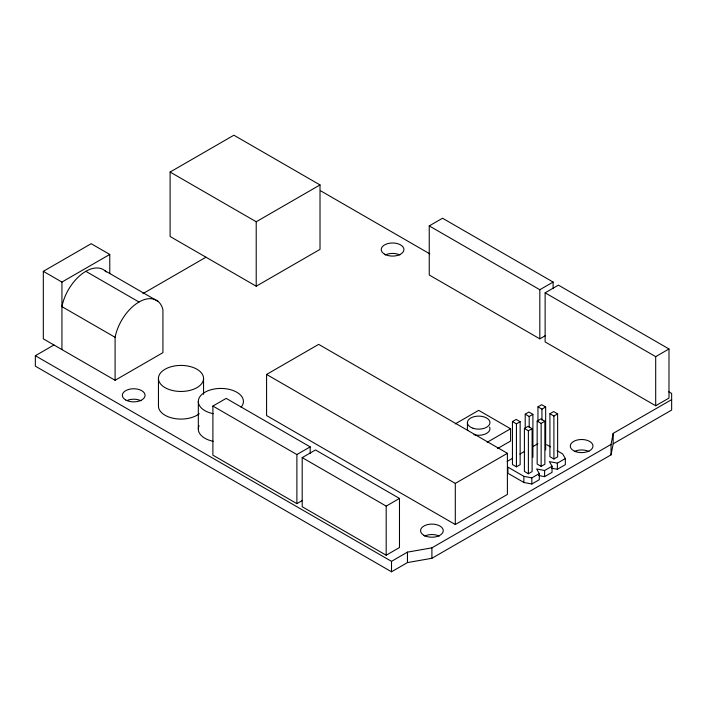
<?xml version="1.0" encoding="UTF-8"?>
<svg xmlns="http://www.w3.org/2000/svg" width="707" height="707" viewBox="0 0 707 707"><rect width="100%" height="100%" fill="white"/><g stroke="black" fill="none" stroke-linecap="round" stroke-linejoin="round"><path stroke-width="1.06" d="M53.953 344.981L35.35 355.727L35.35 366.164L391.51 571.786L407.453 562.578L431.906 558.283L611.051 454.857L611.051 444.42L613.172 433.373L671.65 399.614M611.051 454.857L613.172 443.81L613.172 433.373M170.104 172.04L233.893 135.214L320.015 184.934L320.015 249.385L256.217 286.211L170.104 236.492L170.104 172.04L256.217 221.759L320.015 184.934M85.847 271.329L139.005 302.013A34.899 20.149 -60 0 1 162.928 309.693L162.928 352.66L115.091 380.278L43.321 338.847L43.321 271.329L91.168 243.703L109.771 254.449L109.771 273.662M43.321 271.329L61.933 282.066L109.771 254.449M142.902 293.635L205.984 257.207M545.512 335.56L539.821 338.847L429.246 275.005L429.246 225.904L442.538 218.233L553.104 282.066L553.104 288.615M266.583 374.445L318.68 344.371L507.396 453.32L507.396 494.449L455.299 524.523L266.583 415.575L266.583 374.445L455.299 483.394L507.396 453.32M302.578 500.362L296.887 503.649L212.895 455.167L212.895 406.057L226.187 398.386L310.179 446.877L310.179 453.426M429.246 225.904L539.821 289.737L553.104 282.066M545.132 292.813L558.424 285.133L668.99 348.975L668.99 398.076L655.698 405.747L545.132 341.914L545.132 292.813L655.698 356.646L668.99 348.975M212.895 406.057L296.887 454.548L310.179 446.877M302.198 457.615L315.49 449.944L399.482 498.435L399.482 547.545L386.19 555.216L302.198 506.725L302.198 457.615L386.19 506.106L399.482 498.435M455.237 423.891L478.683 410.352L510.578 428.769L510.578 441.044L497.445 448.627M512.442 421.558L516.163 419.41L520.149 421.708L520.149 464.676L516.428 466.823L512.442 464.526L512.442 421.558L516.428 423.855L520.149 421.708M525.204 428.513L525.204 414.187L528.924 412.04L532.91 414.346L532.91 457.314M537.956 421.151L537.956 406.825L541.677 404.678L545.663 406.976L545.663 449.944M525.204 414.187L529.189 416.494L532.91 414.346M537.956 406.825L541.942 409.123L545.663 406.976M487.132 442.308L510.578 428.769M524.4 428.46L528.12 426.312L532.115 428.619L532.115 471.578L528.385 473.734L524.4 471.428L524.4 428.46L528.385 430.766L532.115 428.619M537.161 421.098L540.882 418.951L544.867 421.248L544.867 464.216L541.147 466.364L537.161 464.066L537.161 421.098L541.147 423.396L544.867 421.248M549.922 413.728L553.643 411.58L557.629 413.887L557.629 456.855L553.908 459.002L549.922 456.695L549.922 413.728L553.908 416.034L557.629 413.887M507.122 461.45L512.708 458.233M519.884 454.088L524.532 451.402M532.557 446.771L537.868 443.704M539.291 473.575L539.291 479.717L531.841 484.012L523.869 482.474L507.926 473.266L507.926 467.133L523.869 476.341L531.841 477.87L539.291 473.575L536.631 468.971L544.602 470.509L552.043 466.213L549.383 461.609L557.363 463.138L565.335 458.543L562.675 453.938L557.045 450.686M35.35 355.727L391.51 561.349L407.453 552.14L431.906 547.845L611.051 444.42M538.619 475.493L544.602 476.642L552.043 472.347L552.043 466.213M551.38 468.131L557.363 469.28L565.335 464.676L565.335 458.543M613.172 443.81L671.65 410.051L671.65 393.472L668.778 391.819M320.81 190.917L429.785 253.84M546.732 444.73L550.479 446.895M104.892 270.701L158.05 301.394M115.091 380.278L115.091 337.31L61.933 306.617A34.899 20.149 -60 0 1 81.517 274.263A34.899 20.149 -60 0 1 106.2 271.948M655.698 356.646L655.698 405.747M557.363 463.138L557.363 469.28M553.908 416.034L553.908 459.002M544.602 470.509L544.602 476.642M541.942 409.123L541.942 420.144M541.147 423.396L541.147 466.364M539.821 289.737L539.821 338.847M531.841 477.87L531.841 484.012M529.189 416.494L529.189 427.505M528.385 430.766L528.385 473.734M523.869 476.341L523.869 482.474M516.428 423.855L516.428 466.823M467.407 422.627L467.407 428.769A11.277 6.513 0 0 0 467.795 430.457M455.299 483.394L455.299 524.523M431.906 547.845L431.906 558.283M407.453 552.14L407.453 562.578M391.51 561.349L391.51 571.786M386.19 506.106L386.19 555.216M296.887 454.548L296.887 503.649M256.217 221.759L256.217 286.211M203.554 378.439A22.553 13.018 0 0 1 169.724 389.716A22.553 13.018 0 0 1 169.724 367.163A22.553 13.018 0 0 1 203.554 378.439L203.554 394.373M198.322 401.452L198.322 429.078M158.448 378.439L158.448 406.057A22.553 13.018 0 0 0 174.037 418.438A22.553 13.018 0 0 0 199.25 413.71M61.933 282.066L61.933 349.585M574.376 451.455A11.347 6.557 0 0 1 588.975 451.499M424.607 536.074A11.347 6.557 0 0 1 439.206 536.074M385.271 254.953A11.347 6.557 0 0 1 399.87 254.953M128.02 400.074A11.347 6.557 0 0 1 140.993 400.728M115.091 337.31A34.899 20.149 -60 0 1 139.005 302.013M213.16 413.692A22.553 13.018 0 0 1 199.975 396.556A22.553 13.018 0 0 1 230.102 389.575A22.553 13.018 0 0 1 241.096 407.214M213.16 441.309A22.553 13.018 0 0 1 199.082 425.702M489.58 427.081A11.277 6.513 0 0 1 485.93 433.753A11.277 6.513 0 0 1 473.92 434.672M575.905 451.72A11.347 6.557 0 0 0 592.979 446.099A11.347 6.557 0 0 0 576.011 440.364A11.347 6.557 0 0 0 575.905 451.72M423.882 535.296A11.347 6.557 0 0 0 442.874 532.353A11.347 6.557 0 0 0 428.972 524.329A11.347 6.557 0 0 0 423.882 535.296M384.546 254.167A11.347 6.557 0 0 0 403.538 251.232A11.347 6.557 0 0 0 389.637 243.208A11.347 6.557 0 0 0 384.546 254.167M125.669 399.95A11.347 6.557 0 0 0 144.661 397.016A11.347 6.557 0 0 0 130.751 388.983A11.347 6.557 0 0 0 125.669 399.95M473.045 428.265A11.277 6.513 0 0 0 489.96 422.627A11.277 6.513 0 0 0 473.045 416.989A11.277 6.513 0 0 0 473.045 428.265"/></g></svg>
